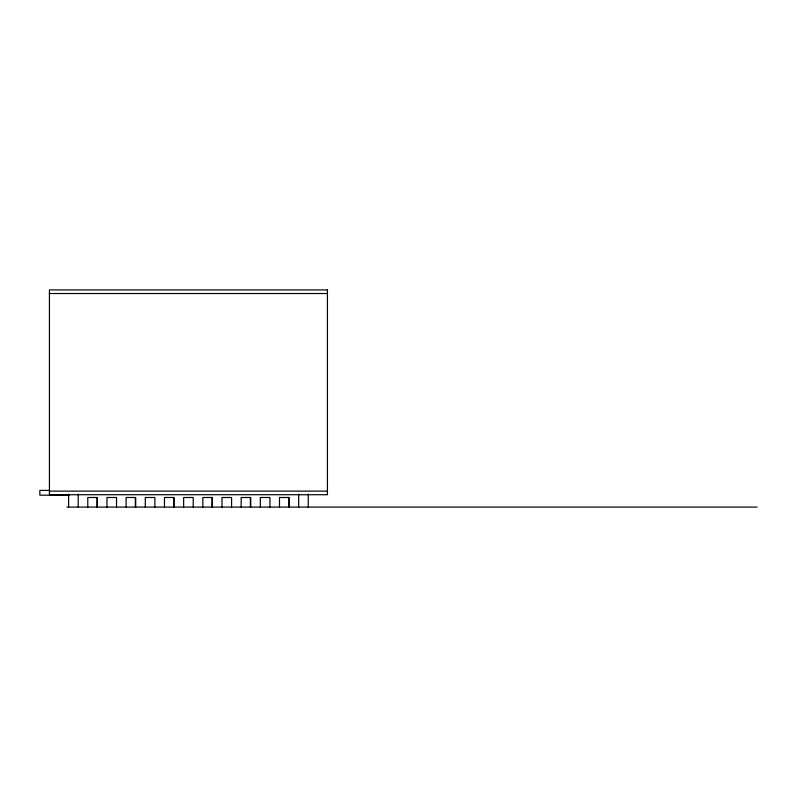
<?xml version="1.0" encoding="UTF-8"?>
<svg xmlns="http://www.w3.org/2000/svg" width="797" height="797" viewBox="0 0 797 797"><rect width="100%" height="100%" fill="white"/><g stroke="black" fill="none" stroke-linecap="round" stroke-linejoin="round"><path stroke-width="1.2" d="M49.434 293.525L327.428 293.525M49.643 490.384L39.85 490.384L39.85 495.176L69.219 495.176M49.434 491.121L327.428 491.121M66.958 507.091L757.15 507.091M308.26 494.11L308.26 507.091M298.676 494.11L298.676 507.091M289.082 507.091L289.082 497.497L279.498 497.497L279.498 507.091M288.703 497.497L288.703 507.091M269.914 507.091L269.914 497.497L260.33 497.497L260.33 507.091M250.746 507.091L250.746 497.497L241.152 497.497L241.152 507.091M250.358 497.497L250.358 507.091M231.568 507.091L231.568 497.497L221.984 497.497L221.984 507.091M212.4 507.091L212.4 497.497L202.817 497.497L202.817 507.091M212.012 497.497L212.012 507.091M193.223 507.091L193.223 497.497L183.639 497.497L183.639 507.091M174.055 507.091L174.055 497.497L164.471 497.497L164.471 507.091M173.666 497.497L173.666 507.091M154.877 507.091L154.877 497.497L145.293 497.497L145.293 507.091M135.709 507.091L135.709 497.497L126.125 497.497L126.125 507.091M135.331 497.497L135.331 507.091M116.541 507.091L116.541 497.497L106.947 497.497L106.947 507.091M97.364 507.091L97.364 497.497L87.78 497.497L87.78 507.091M96.985 497.497L96.985 507.091M78.196 494.11L78.196 507.091M68.612 494.11L68.612 507.091M327.428 289.909L49.434 289.909L49.434 494.728L327.428 494.728L327.428 289.909"/></g></svg>
